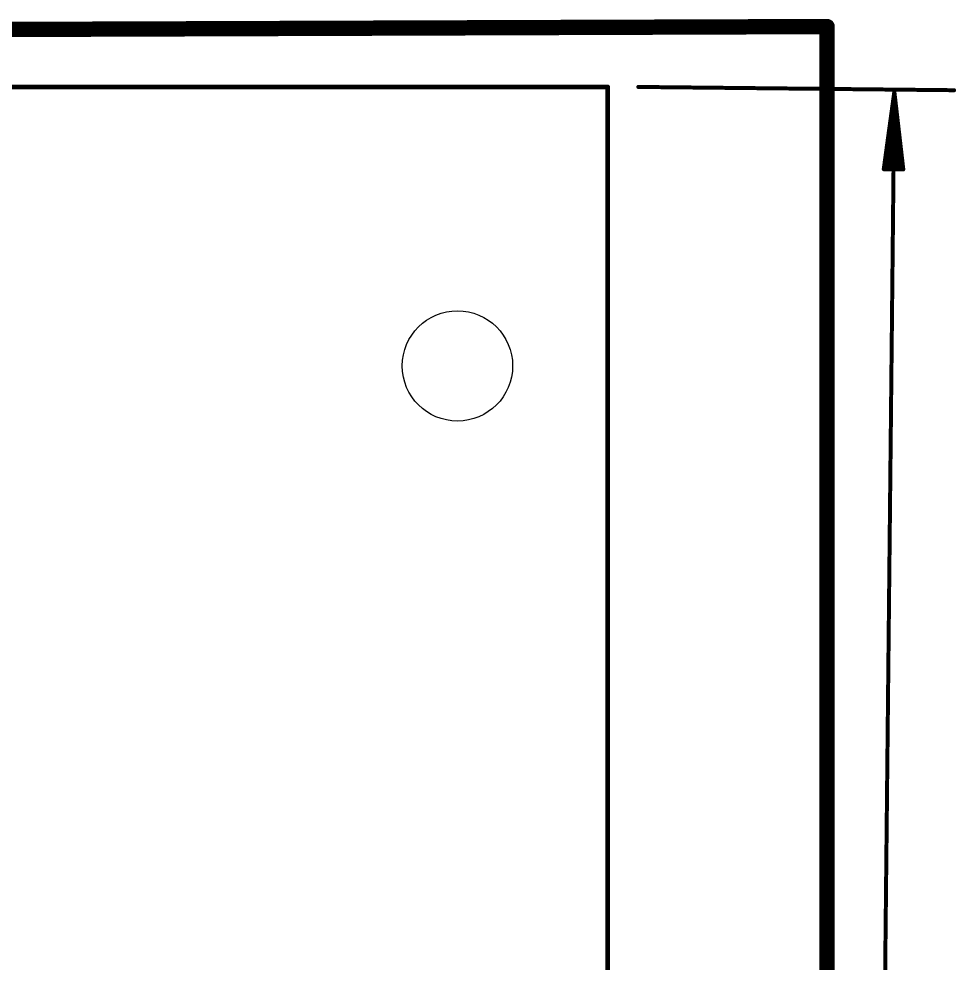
# Model space of a CAD drawing. Extents: x -18 to 155, y -13 to 99.
# Drawn here: x 124.79 to 155.37, y 68.42 to 99.22 of the extents above; entities that cross this region are included whole.
import ezdxf

# ---------------------------------------------------------------- set-up
doc = ezdxf.new("R2010")
doc.units = 0
for name, color, linetype in [('1', 22, 'CONTINUOUS'), ('20', 253, 'CONTINUOUS'), ('51', 253, 'CONTINUOUS')]:
    doc.layers.add(name, color=color, linetype=linetype)

msp = doc.modelspace()

# ---------------------------------------------------------------- linework, layer by layer
at = {"layer": '1', "const_width": 0.5}
for points in [[(-17.4, 98.37), (151.16, 98.97)], [(151.16, 98.97), (151.16, -1.97)]]:
    msp.add_lwpolyline(points, dxfattribs=at)
at = {"layer": '1', "const_width": 0.25}
for points in [[(151.285, 98.97, 1), (151.035, 98.97)], [(151.1604, 98.845, 1), (151.1596, 99.095)]]:
    msp.add_lwpolyline(points, format="xyb", dxfattribs=at)
at = {"layer": '20', "const_width": 0.1524}
for points in [[(-12, 97), (144, 97)], [(144, 97), (144, 1)]]:
    msp.add_lwpolyline(points, dxfattribs=at)
at = {"layer": '20', "const_width": 0.0762}
for points in [[(144.0381, 97, 1), (143.9619, 97)], [(144, 96.9619, 1), (144, 97.0381)]]:
    msp.add_lwpolyline(points, format="xyb", dxfattribs=at)
at = {"layer": '20'}
msp.add_circle((139.1, 87.9), 1.8, dxfattribs=at)
at = {"layer": '51', "const_width": 0.13}
for points in [[(145, 97), (155.3032, 96.8927)], [(153.3526, 96.848), (152.3539, 0.978)], [(153.3526, 96.848), (153.007, 94.3165)], [(153.3526, 96.848), (153.0662, 94.3158)], [(153.3526, 96.848), (153.1962, 94.3145)], [(153.6454, 94.3098), (153.3526, 96.848)], [(153.4562, 94.3118), (153.3526, 96.848)], [(153.5862, 94.3104), (153.3526, 96.848)], [(153.007, 94.3165), (153.6454, 94.3098)]]:
    msp.add_lwpolyline(points, dxfattribs=at)
at = {"layer": '51', "const_width": 0.065}
for points in [[(145.0003, 97.0325, 1), (144.9997, 96.9675)], [(153.3851, 96.8477, 1), (153.3201, 96.8483)], [(153.3849, 96.8517, 1), (153.3203, 96.8443)], [(153.385, 96.846, 1), (153.3201, 96.85)], [(153.3851, 96.8493, 1), (153.3201, 96.8467)], [(153.3849, 96.851, 1), (153.3202, 96.845)], [(153.3849, 96.8443, 1), (153.3203, 96.8516)], [(153.3848, 96.8436, 1), (153.3204, 96.8524)], [(155.3028, 96.8602, 1), (155.3035, 96.9252)], [(153.0073, 94.349, 1), (153.0066, 94.284)], [(152.9748, 94.3208, 1), (153.0392, 94.3121)], [(153.0339, 94.3195, 1), (153.0985, 94.3122)], [(153.1637, 94.3165, 1), (153.2286, 94.3125)], [(153.4237, 94.3104, 1), (153.4886, 94.3131)], [(153.5538, 94.3074, 1), (153.6185, 94.3134)], [(153.6131, 94.3061, 1), (153.6777, 94.3135)], [(153.6451, 94.2773, 1), (153.6457, 94.3423)]]:
    msp.add_lwpolyline(points, format="xyb", dxfattribs=at)

doc.saveas('drawing.dxf')
